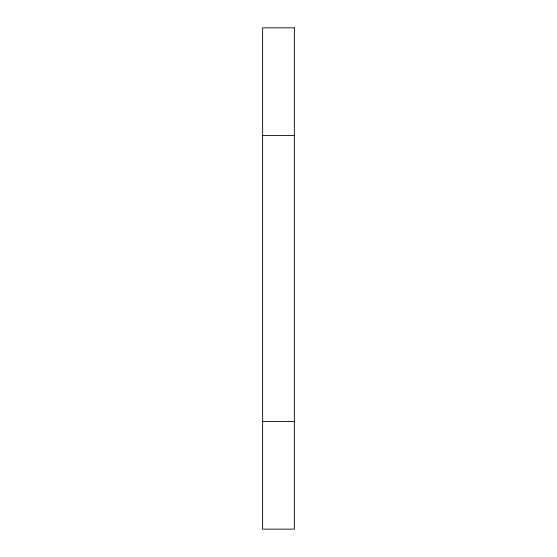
<?xml version="1.0" encoding="UTF-8"?>
<svg xmlns="http://www.w3.org/2000/svg" width="557" height="557" viewBox="0 0 557 557"><rect width="100%" height="100%" fill="white"/><g stroke="black" fill="none" stroke-linecap="round" stroke-linejoin="round"><path stroke-width="0.84" d="M262.639 135.588L294.361 135.588M262.639 421.412L294.361 421.412M294.361 27.85L262.639 27.85L262.639 529.15L294.361 529.15L294.361 27.85"/></g></svg>
